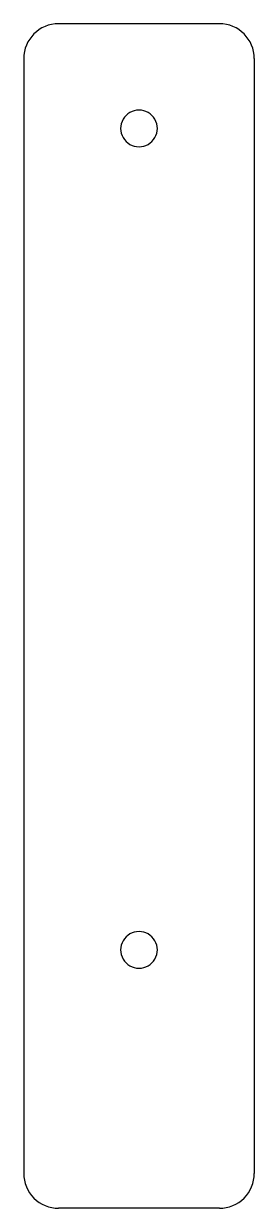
# Model space of a CAD drawing. Extents: x -116 to -84, y -61 to 109.
import ezdxf

# ---------------------------------------------------------------- set-up
doc = ezdxf.new("R2010")
doc.units = 0
doc.layers.get('0').update_dxf_attribs({"linetype": 'CONTINUOUS'})

msp = doc.modelspace()

# ---------------------------------------------------------------- linework, layer by layer
at = {"color": 7}
for points in [[(-88.5, 108.8), (-111.5, 108.8)], [(-116.5, 103.8), (-116.5, -55.8)], [(-83.5, 103.8), (-83.5, -55.8)], [(-88.5, -60.8), (-111.5, -60.8)]]:
    msp.add_lwpolyline(points, dxfattribs=at)
for points in [[(-97.375, 93.8)], [(-97.375, -23.8)]]:
    msp.add_lwpolyline(points, close=True, dxfattribs=at)
for points in [[(-111.5, 108.8), (-114.261424, 108.8), (-116.5, 106.561424), (-116.5, 103.8)], [(-83.5, 103.8), (-83.5, 106.561424), (-85.738576, 108.8), (-88.5, 108.8)], [(-101.3125, 96.073317), (-102.124678, 95.604406), (-102.625, 94.737822), (-102.625, 93.8)], [(-98.6875, 96.073317), (-99.499678, 96.542228), (-100.500322, 96.542228), (-101.3125, 96.073317)], [(-97.375, 93.8), (-97.375, 94.737822), (-97.875322, 95.604406), (-98.6875, 96.073317)], [(-102.625, 93.8), (-102.625, 92.862178), (-102.124678, 91.995594), (-101.3125, 91.526683)], [(-98.6875, 91.526683), (-97.875322, 91.995594), (-97.375, 92.862178), (-97.375, 93.8)], [(-101.3125, 91.526683), (-100.500322, 91.057772), (-99.499678, 91.057772), (-98.6875, 91.526683)], [(-101.3125, -21.526683), (-102.124678, -21.995594), (-102.625, -22.862178), (-102.625, -23.8)], [(-98.6875, -21.526683), (-99.499678, -21.057772), (-100.500322, -21.057772), (-101.3125, -21.526683)], [(-97.375, -23.8), (-97.375, -22.862178), (-97.875322, -21.995594), (-98.6875, -21.526683)], [(-102.625, -23.8), (-102.625, -24.737822), (-102.124678, -25.604406), (-101.3125, -26.073317)], [(-98.6875, -26.073317), (-97.875322, -25.604406), (-97.375, -24.737822), (-97.375, -23.8)], [(-101.3125, -26.073317), (-100.500322, -26.542228), (-99.499678, -26.542228), (-98.6875, -26.073317)], [(-116.5, -55.8), (-116.5, -57.126083), (-115.973216, -58.397852), (-115.035534, -59.335534)], [(-84.964466, -59.335534), (-84.026784, -58.397852), (-83.5, -57.126083), (-83.5, -55.8)], [(-115.035534, -59.335534), (-114.097852, -60.273216), (-112.826083, -60.8), (-111.5, -60.8)], [(-88.5, -60.8), (-87.173918, -60.8), (-85.902148, -60.273216), (-84.964466, -59.335534)]]:
    msp.add_open_spline(points, degree=3, dxfattribs=at)

doc.saveas('drawing.dxf')
